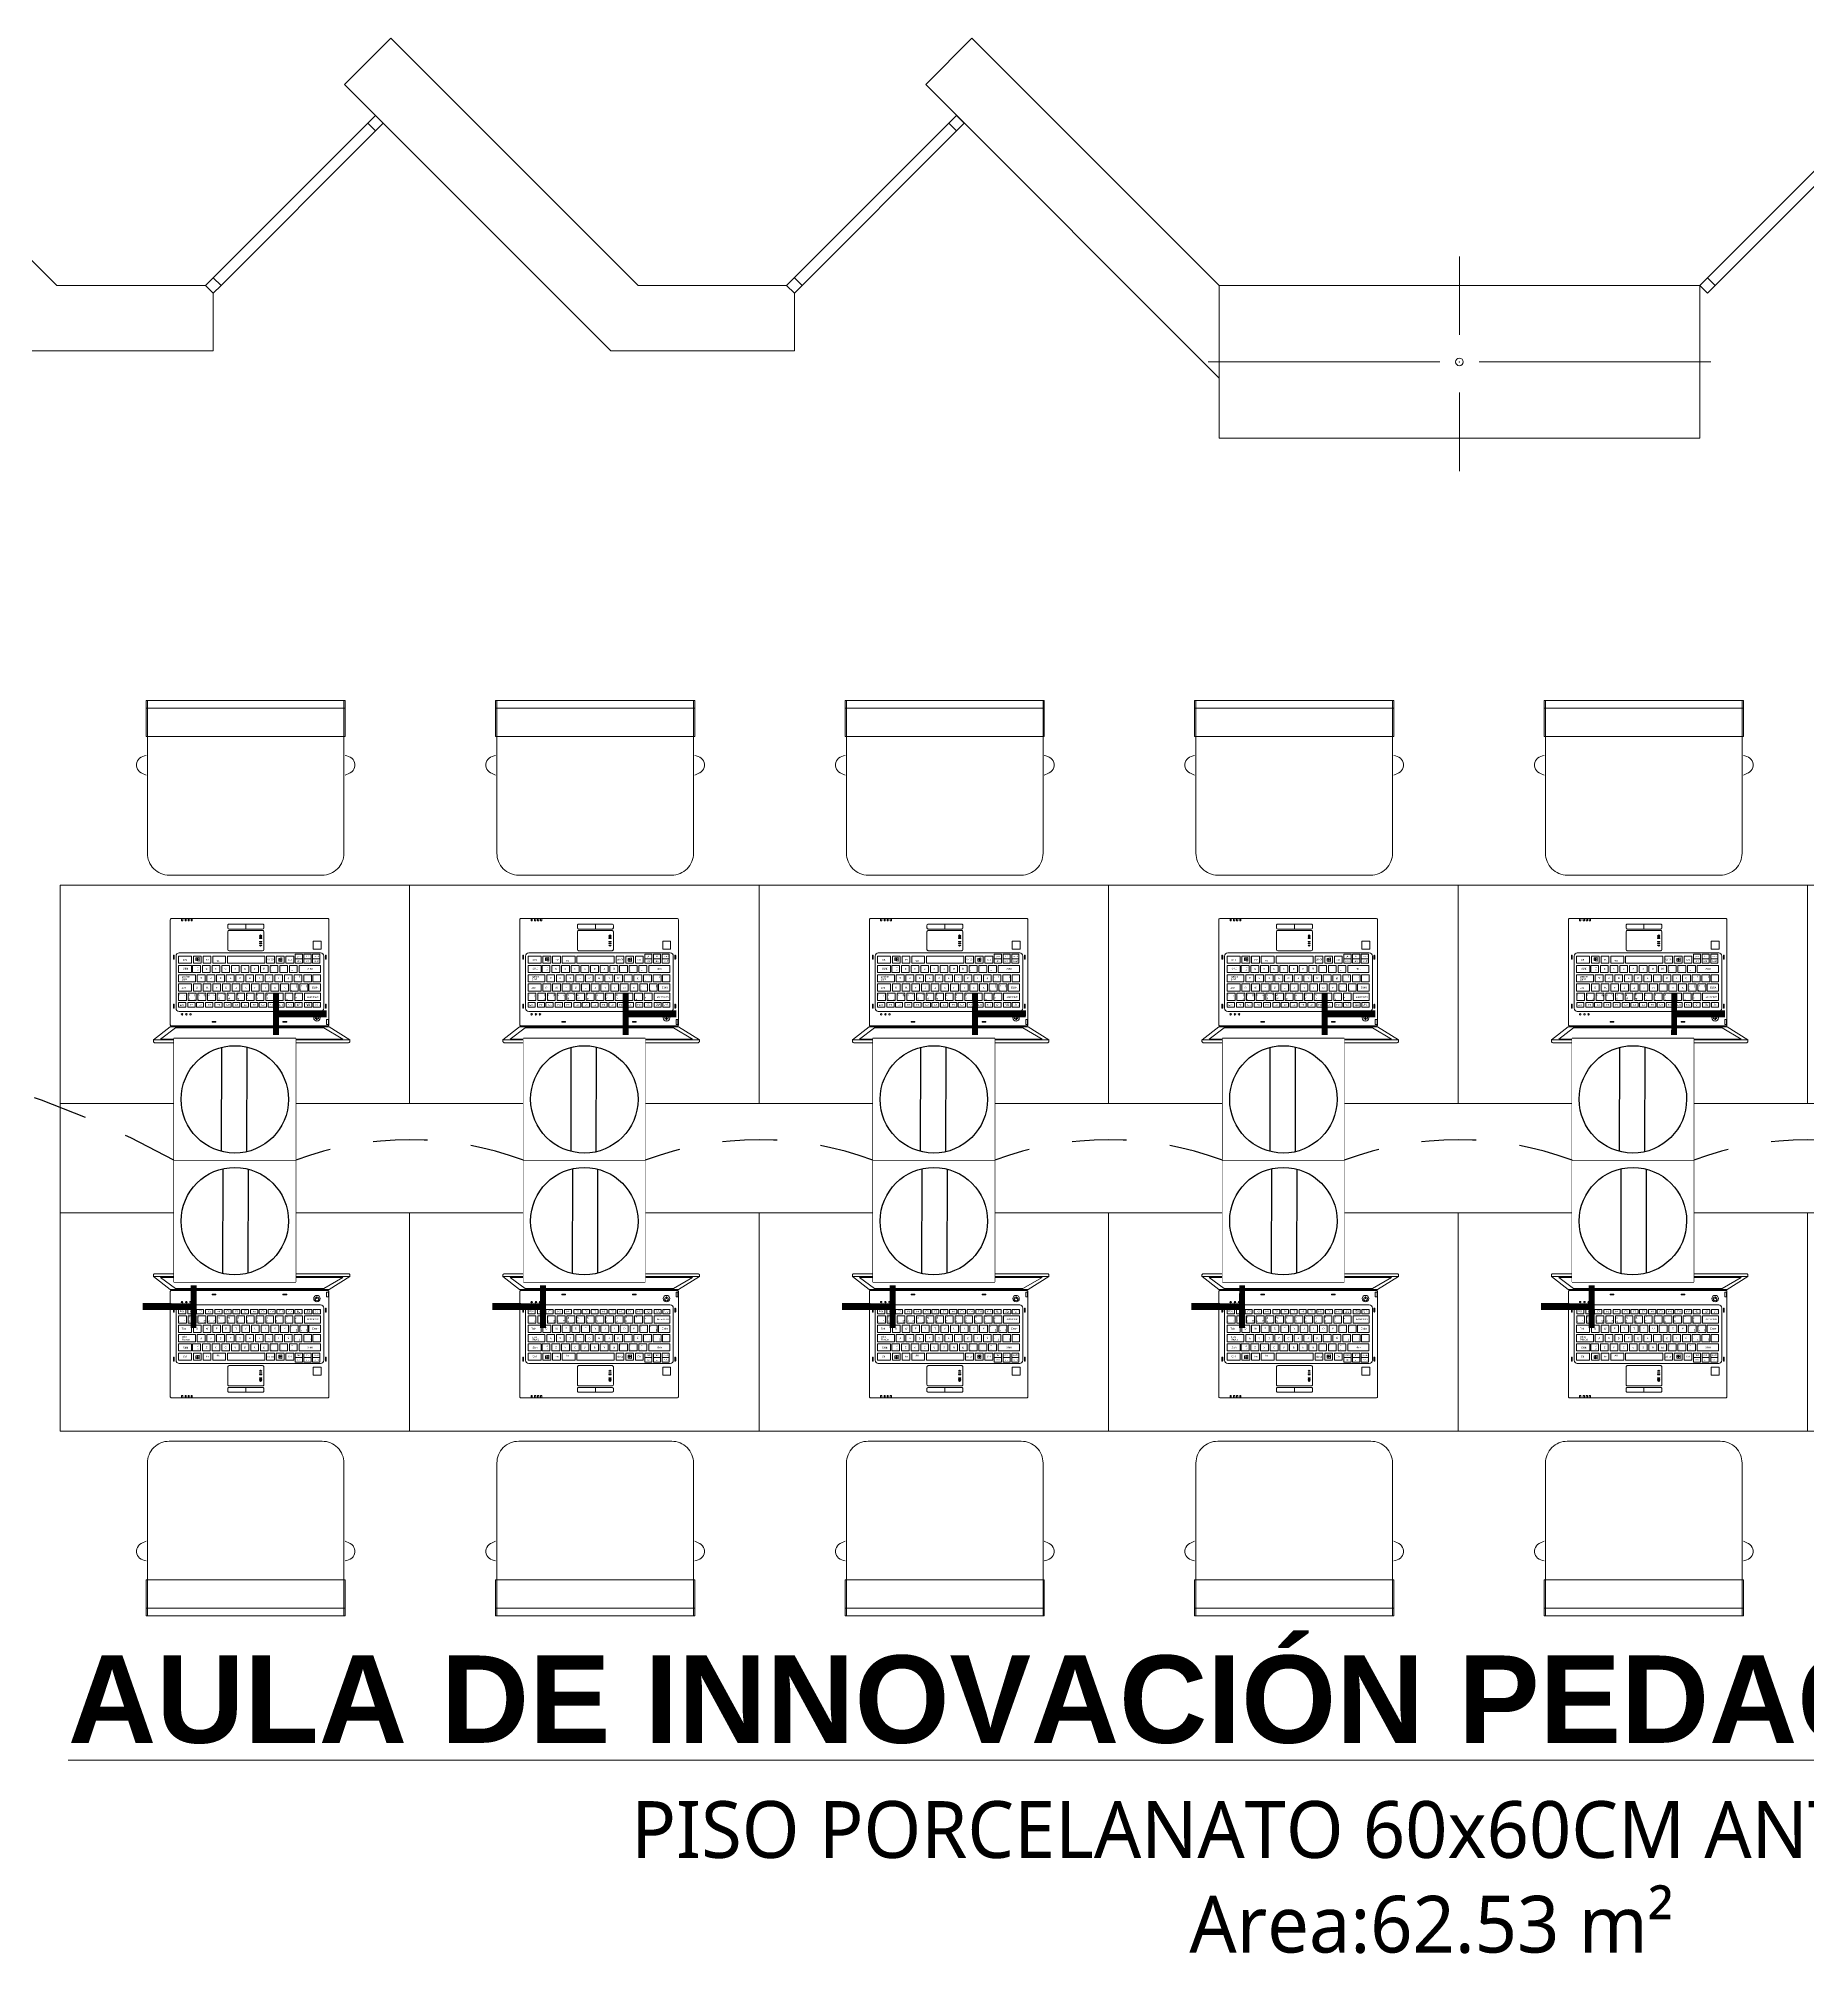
# Model space of a CAD drawing. Header units: metres. Extents: x -17 to 101, y 0 to 79.
# Drawn here: x 58.081 to 62.131, y 48.999 to 53.384 of the extents above; entities that cross this region are included whole.
import ezdxf

# ---------------------------------------------------------------- set-up
doc = ezdxf.new("R2010")
doc.units = ezdxf.units.M
doc.set_wipeout_variables(frame=1)
doc.linetypes.add('CONTINUA', pattern=[0])
doc.linetypes.add('HIDDEN2', pattern=[0.1875, 0.125, -0.0625])
for name, color, linetype, lineweight in [('Cotas varias El', 253, 'Continuous', 13), ('GRAFO 0 BLANCO', 7, 'Continuous', 0), ('TOMACORRIENTE', 5, 'HIDDEN2', 30)]:
    doc.layers.add(name, color=color, linetype=linetype, lineweight=lineweight)
doc.styles.add('Santa Rosa 1 50', font='trebuc.ttf')
doc.styles.get("Standard").update_dxf_attribs({"font": 'arial.ttf'})
doc.styles.add('style1', font='arial.ttf', dxfattribs={"height": 0.35})

# ---------------------------------------------------------------- blocks, each defined once
blk = doc.blocks.new('A$C34F338A5')
at = {"layer": 'GRAFO 0 BLANCO', "color": 8}
for p, q in [((0.7563, 0.6624), (0.7516, 0.6528)), ((0.7573, 0.6643), (0.7563, 0.6624)), ((0.7597, 0.6677), (0.7573, 0.6643)), ((0.7626, 0.6706), (0.7597, 0.6677)), ((0.7659, 0.6728), (0.7626, 0.6706)), ((0.7695, 0.6743), (0.7659, 0.6728)), ((0.7732, 0.6751), (0.7695, 0.6743)), ((0.777, 0.6751), (0.7732, 0.6751)), ((0.7807, 0.6743), (0.777, 0.6751)), ((0.7843, 0.6728), (0.7807, 0.6743)), ((0.7876, 0.6706), (0.7843, 0.6728)), ((0.7905, 0.6677), (0.7876, 0.6706)), ((0.7929, 0.6643), (0.7905, 0.6677)), ((0.7948, 0.6605), (0.7929, 0.6643)), ((0.7961, 0.6563), (0.7948, 0.6605)), ((0.7966, 0.6528), (0.7961, 0.6563)), ((0.8406, 0.6528), (0.905, 0.6528)), ((0.8406, 0.1969), (0.8406, 0.6528)), ((0.905, 0.6528), (0.923, 0.6528)), ((0.905, 0.1969), (0.905, 0.6528)), ((0.923, 0.1969), (0.923, 0.6528)), ((0.7516, 0.1969), (0.7563, 0.1873)), ((0.7563, 0.1873), (0.7573, 0.1854)), ((0.7573, 0.1854), (0.7597, 0.182)), ((0.7597, 0.182), (0.7626, 0.1792)), ((0.7626, 0.1792), (0.7659, 0.177)), ((0.7659, 0.177), (0.7695, 0.1754)), ((0.7695, 0.1754), (0.7732, 0.1747)), ((0.777, 0.1747), (0.7807, 0.1754)), ((0.7807, 0.1754), (0.7843, 0.177)), ((0.7843, 0.177), (0.7876, 0.1792)), ((0.7876, 0.1792), (0.7905, 0.182)), ((0.7905, 0.182), (0.7929, 0.1854)), ((0.7929, 0.1854), (0.7948, 0.1893)), ((0.7948, 0.1893), (0.7961, 0.1934)), ((0.7961, 0.1934), (0.7966, 0.1969)), ((0.8406, 0.1969), (0.905, 0.1969)), ((0.905, 0.1969), (0.923, 0.1969)), ((0.7732, 0.1747), (0.777, 0.1747))]:
    blk.add_line(p, q, dxfattribs=at)
for points in [[(0, 0.8), (0.5, 0.8), (0.5, 0), (0, 0), (0, 0.8)], [(0.3627, 0.4564), (0.3601, 0.459), (0.3627, 0.4615), (0.3627, 0.4564)], [(0.384, 0.4564), (0.3865, 0.459), (0.384, 0.4615), (0.384, 0.4564)]]:
    blk.add_lwpolyline(points, dxfattribs=at)
for points in [[(0.1458, 0.6634), (0.1458, 0.2137), (0.1422, 0.2137, -0.414214), (0.1394, 0.2165), (0.1394, 0.6606, -0.414214), (0.1422, 0.6634)], [(0.176, 0.2531), (0.176, 0.6147, 0.14104), (0.1757, 0.6157), (0.1458, 0.6634), (0.1458, 0.2138), (0.1756, 0.2519, 0.167529)], [(0.4239, 0.2553), (0.4239, 0.6124, 0.414214), (0.421, 0.6153), (0.18, 0.6153, 0.414214), (0.178, 0.6133), (0.178, 0.2544, 0.414214), (0.18, 0.2524), (0.421, 0.2524, 0.414214)], [(0.3448, 0.2727), (0.3448, 0.5965, 0.414214), (0.3377, 0.6036), (0.2181, 0.6036, 0.414214), (0.2109, 0.5965), (0.2109, 0.2727, 0.414214), (0.2181, 0.2656), (0.3377, 0.2656, 0.414214)], [(0.2273, 0.608), (0.2273, 0.6083, 0.414214), (0.2265, 0.6091), (0.2192, 0.6091, 0.414214), (0.2184, 0.6083), (0.2184, 0.608, 0.414214), (0.2192, 0.6073), (0.2265, 0.6073, 0.414214)], [(0.3395, 0.608), (0.3395, 0.6083, 0.414214), (0.3388, 0.6091), (0.3314, 0.6091, 0.414214), (0.3306, 0.6083), (0.3306, 0.608, 0.414214), (0.3314, 0.6073), (0.3388, 0.6073, 0.414214)], [(0.3961, 0.387), (0.3961, 0.4637, 0.414214), (0.3932, 0.4665), (0.3528, 0.4665, 0.414214), (0.3499, 0.4637), (0.3499, 0.387, 0.414214), (0.3528, 0.3842), (0.3932, 0.3842, 0.414214)], [(0.4109, 0.4253), (0.4109, 0.4637, 0.414214), (0.408, 0.4665), (0.4024, 0.4665, 0.414214), (0.3996, 0.4637), (0.3996, 0.4253)], [(0.4109, 0.387), (0.4109, 0.4253), (0.3996, 0.4253), (0.3996, 0.387, 0.414214), (0.4024, 0.3842), (0.408, 0.3842, 0.414214)], [(0.2273, 0.26), (0.2273, 0.2603, 0.414214), (0.2265, 0.2611), (0.2192, 0.2611, 0.414214), (0.2184, 0.2603), (0.2184, 0.26, 0.414214), (0.2192, 0.2593), (0.2265, 0.2593, 0.414214)], [(0.3395, 0.26), (0.3395, 0.2603, 0.414214), (0.3388, 0.2611), (0.3314, 0.2611, 0.414214), (0.3306, 0.2603), (0.3306, 0.26, 0.414214), (0.3314, 0.2593), (0.3388, 0.2593, 0.414214)]]:
    blk.add_lwpolyline(points, format="xyb", close=True, dxfattribs=at)
for points in [[(0.1735, 0.2644), (0.1735, 0.604), (0.1478, 0.6476), (0.1478, 0.2301)], [(0.1814, 0.6102), (0.1814, 0.6143), (0.1925, 0.6143), (0.1925, 0.6102)], [(0.176, 0.5931), (0.176, 0.5644), (0.178, 0.5644), (0.178, 0.5931)], [(0.176, 0.5931), (0.176, 0.5911), (0.178, 0.5911), (0.178, 0.5931)], [(0.1966, 0.5873), (0.1966, 0.5888), (0.1921, 0.5888), (0.1921, 0.5873)], [(0.2211, 0.5796), (0.2211, 0.596), (0.2312, 0.596), (0.2312, 0.5796)], [(0.2211, 0.5596), (0.2211, 0.5761), (0.2312, 0.5761), (0.2312, 0.5596)], [(0.2361, 0.5595), (0.2361, 0.596), (0.2525, 0.596), (0.2525, 0.5595)], [(0.2574, 0.5698), (0.2574, 0.596), (0.2738, 0.596), (0.2738, 0.5698)], [(0.2787, 0.5789), (0.2787, 0.596), (0.2951, 0.596), (0.2951, 0.5789)], [(0.2787, 0.5579), (0.2787, 0.5758), (0.2951, 0.5758), (0.2951, 0.5579)], [(0.3, 0.5473), (0.3, 0.5959), (0.3163, 0.5959), (0.3163, 0.5473)], [(0.3316, 0.5945), (0.3316, 0.5781), (0.3213, 0.5781), (0.3213, 0.5945)], [(0.3316, 0.5747), (0.3316, 0.5583), (0.3213, 0.5583), (0.3213, 0.5747)], [(0.3316, 0.5781), (0.3316, 0.5945), (0.3419, 0.5945), (0.3419, 0.5781)], [(0.3316, 0.5583), (0.3316, 0.5747), (0.3419, 0.5747), (0.3419, 0.5583)], [(0.3537, 0.5976), (0.3537, 0.5795), (0.3717, 0.5795), (0.3717, 0.5976)], [(0.176, 0.5644), (0.176, 0.5664), (0.178, 0.5664), (0.178, 0.5644)], [(0.2211, 0.5377), (0.2211, 0.5542), (0.2312, 0.5542), (0.2312, 0.5377)], [(0.2211, 0.5178), (0.2211, 0.5342), (0.2312, 0.5342), (0.2312, 0.5178)], [(0.2361, 0.5373), (0.2361, 0.5553), (0.2525, 0.5553), (0.2525, 0.5373)], [(0.2361, 0.5151), (0.2361, 0.5331), (0.2525, 0.5331), (0.2525, 0.5151)], [(0.2574, 0.5489), (0.2574, 0.5669), (0.2738, 0.5669), (0.2738, 0.5489)], [(0.2574, 0.5268), (0.2574, 0.5447), (0.2738, 0.5447), (0.2738, 0.5268)], [(0.2787, 0.5357), (0.2787, 0.5536), (0.2951, 0.5536), (0.2951, 0.5357)], [(0.2787, 0.5135), (0.2787, 0.5315), (0.2951, 0.5315), (0.2951, 0.5135)], [(0.3, 0.5251), (0.3, 0.5431), (0.3163, 0.5431), (0.3163, 0.5251)], [(0.3316, 0.5548), (0.3316, 0.5384), (0.3213, 0.5384), (0.3213, 0.5548)], [(0.3213, 0.517), (0.3213, 0.5349), (0.3377, 0.5349), (0.3377, 0.517)], [(0.3316, 0.5384), (0.3316, 0.5548), (0.3419, 0.5548), (0.3419, 0.5384)], [(0.1882, 0.5102), (0.1882, 0.5187), (0.1864, 0.5187), (0.1864, 0.5102)], [(0.2211, 0.4962), (0.2211, 0.5126), (0.2312, 0.5126), (0.2312, 0.4962)], [(0.2211, 0.4762), (0.2211, 0.4926), (0.2312, 0.4926), (0.2312, 0.4762)], [(0.2361, 0.493), (0.2361, 0.5109), (0.2525, 0.5109), (0.2525, 0.493)], [(0.2361, 0.4708), (0.2361, 0.4888), (0.2525, 0.4888), (0.2525, 0.4708)], [(0.2574, 0.5046), (0.2574, 0.5226), (0.2738, 0.5226), (0.2738, 0.5046)], [(0.2574, 0.4824), (0.2574, 0.5004), (0.2738, 0.5004), (0.2738, 0.4824)], [(0.2787, 0.4914), (0.2787, 0.5093), (0.2951, 0.5093), (0.2951, 0.4914)], [(0.2787, 0.4692), (0.2787, 0.4871), (0.2951, 0.4871), (0.2951, 0.4692)], [(0.3, 0.503), (0.3, 0.5209), (0.3163, 0.5209), (0.3163, 0.503)], [(0.3, 0.4808), (0.3, 0.4988), (0.3163, 0.4988), (0.3163, 0.4808)], [(0.3213, 0.4948), (0.3213, 0.5128), (0.3377, 0.5128), (0.3377, 0.4948)], [(0.3213, 0.4727), (0.3213, 0.4906), (0.3377, 0.4906), (0.3377, 0.4727)], [(0.3325, 0.5005), (0.3333, 0.5079), (0.3251, 0.5079), (0.3261, 0.5005)], [(0.3325, 0.5005), (0.3329, 0.5041), (0.3256, 0.5042), (0.3261, 0.5005)], [(0.3325, 0.5005), (0.3333, 0.5079), (0.3293, 0.5079), (0.3293, 0.5005)], [(0.2211, 0.4559), (0.2211, 0.4724), (0.2312, 0.4724), (0.2312, 0.4559)], [(0.2211, 0.436), (0.2211, 0.4524), (0.2312, 0.4524), (0.2312, 0.436)], [(0.2361, 0.4487), (0.2361, 0.4666), (0.2525, 0.4666), (0.2525, 0.4487)], [(0.2361, 0.4265), (0.2361, 0.4444), (0.2525, 0.4444), (0.2525, 0.4265)], [(0.2574, 0.4603), (0.2574, 0.4782), (0.2738, 0.4782), (0.2738, 0.4603)], [(0.2574, 0.4381), (0.2574, 0.4561), (0.2738, 0.4561), (0.2738, 0.4381)], [(0.2787, 0.447), (0.2787, 0.465), (0.2951, 0.465), (0.2951, 0.447)], [(0.2787, 0.4249), (0.2787, 0.4428), (0.2951, 0.4428), (0.2951, 0.4249)], [(0.3, 0.4586), (0.3, 0.4766), (0.3163, 0.4766), (0.3163, 0.4586)], [(0.3, 0.4365), (0.3, 0.4544), (0.3163, 0.4544), (0.3163, 0.4365)], [(0.3213, 0.3832), (0.3213, 0.4684), (0.3377, 0.4684), (0.3377, 0.3832)], [(0.3664, 0.4564), (0.3664, 0.4615), (0.3671, 0.4615), (0.3671, 0.4564)], [(0.3705, 0.4564), (0.3705, 0.4615), (0.3712, 0.4615), (0.3712, 0.4564)], [(0.3781, 0.4564), (0.3781, 0.4615), (0.3788, 0.4615), (0.3788, 0.4564)], [(0.381, 0.4564), (0.381, 0.4615), (0.3817, 0.4615), (0.3817, 0.4564)], [(0.2211, 0.4153), (0.2211, 0.4317), (0.2312, 0.4317), (0.2312, 0.4153)], [(0.2211, 0.3953), (0.2211, 0.4117), (0.2312, 0.4117), (0.2312, 0.3953)], [(0.2361, 0.4043), (0.2361, 0.4223), (0.2525, 0.4223), (0.2525, 0.4043)], [(0.2361, 0.3822), (0.2361, 0.4001), (0.2525, 0.4001), (0.2525, 0.3822)], [(0.2574, 0.4159), (0.2574, 0.4339), (0.2738, 0.4339), (0.2738, 0.4159)], [(0.2574, 0.3938), (0.2574, 0.4117), (0.2738, 0.4117), (0.2738, 0.3938)], [(0.2787, 0.4027), (0.2787, 0.4206), (0.2951, 0.4206), (0.2951, 0.4027)], [(0.2787, 0.3805), (0.2787, 0.3985), (0.2951, 0.3985), (0.2951, 0.3805)], [(0.3, 0.4143), (0.3, 0.4323), (0.3163, 0.4323), (0.3163, 0.4143)], [(0.3, 0.3921), (0.3, 0.4101), (0.3163, 0.4101), (0.3163, 0.3921)], [(0.1882, 0.3483), (0.1882, 0.3567), (0.1864, 0.3567), (0.1864, 0.3483)], [(0.2211, 0.3756), (0.2211, 0.392), (0.2312, 0.392), (0.2312, 0.3756)], [(0.2211, 0.3545), (0.2211, 0.3709), (0.2312, 0.3709), (0.2312, 0.3545)], [(0.2361, 0.36), (0.2361, 0.3779), (0.2525, 0.3779), (0.2525, 0.36)], [(0.2361, 0.3378), (0.2361, 0.3558), (0.2525, 0.3558), (0.2525, 0.3378)], [(0.2574, 0.3716), (0.2574, 0.3896), (0.2738, 0.3896), (0.2738, 0.3716)], [(0.2574, 0.3494), (0.2574, 0.3674), (0.2738, 0.3674), (0.2738, 0.3494)], [(0.2787, 0.3584), (0.2787, 0.3763), (0.2951, 0.3763), (0.2951, 0.3584)], [(0.2787, 0.3362), (0.2787, 0.3542), (0.2951, 0.3542), (0.2951, 0.3362)], [(0.3, 0.37), (0.3, 0.3879), (0.3163, 0.3879), (0.3163, 0.37)], [(0.3, 0.3478), (0.3, 0.3658), (0.3163, 0.3658), (0.3163, 0.3478)], [(0.3212, 0.3494), (0.3212, 0.3789), (0.3376, 0.3789), (0.3376, 0.3494)], [(0.2211, 0.3333), (0.2211, 0.3498), (0.2312, 0.3498), (0.2312, 0.3333)], [(0.2211, 0.3122), (0.2211, 0.3286), (0.2312, 0.3286), (0.2312, 0.3122)], [(0.2211, 0.2925), (0.2211, 0.3089), (0.2312, 0.3089), (0.2312, 0.2925)], [(0.2361, 0.3157), (0.2361, 0.3336), (0.2525, 0.3336), (0.2525, 0.3157)], [(0.2361, 0.2935), (0.2361, 0.3114), (0.2525, 0.3114), (0.2525, 0.2935)], [(0.2574, 0.3273), (0.2574, 0.3452), (0.2738, 0.3452), (0.2738, 0.3273)], [(0.2574, 0.3051), (0.2574, 0.3231), (0.2738, 0.3231), (0.2738, 0.3051)], [(0.2787, 0.314), (0.2787, 0.332), (0.2951, 0.332), (0.2951, 0.314)], [(0.2787, 0.2712), (0.2787, 0.3098), (0.2951, 0.3098), (0.2951, 0.2712)], [(0.3, 0.3257), (0.3, 0.3436), (0.3163, 0.3436), (0.3163, 0.3257)], [(0.3, 0.3035), (0.3, 0.3214), (0.3163, 0.3214), (0.3163, 0.3035)], [(0.3212, 0.3273), (0.3212, 0.3452), (0.3376, 0.3452), (0.3376, 0.3273)], [(0.3212, 0.3051), (0.3212, 0.3231), (0.3376, 0.3231), (0.3376, 0.3051)], [(0.3336, 0.311), (0.3344, 0.3184), (0.3262, 0.3184), (0.3272, 0.311)], [(0.3336, 0.311), (0.334, 0.3147), (0.3267, 0.3147), (0.3272, 0.311)], [(0.3336, 0.311), (0.3344, 0.3184), (0.3304, 0.3184), (0.3304, 0.311)], [(0.176, 0.2746), (0.176, 0.3033), (0.178, 0.3033), (0.178, 0.2746)], [(0.176, 0.3033), (0.176, 0.3013), (0.178, 0.3013), (0.178, 0.3033)], [(0.176, 0.2746), (0.176, 0.2766), (0.178, 0.2766), (0.178, 0.2746)], [(0.2211, 0.2713), (0.2211, 0.2878), (0.2312, 0.2878), (0.2312, 0.2713)], [(0.2361, 0.2713), (0.2361, 0.2893), (0.2525, 0.2893), (0.2525, 0.2713)], [(0.2574, 0.2712), (0.2574, 0.3009), (0.2738, 0.3009), (0.2738, 0.2712)], [(0.3, 0.2712), (0.3, 0.3011), (0.3163, 0.3011), (0.3163, 0.2712)], [(0.3212, 0.2712), (0.3212, 0.3009), (0.3376, 0.3009), (0.3376, 0.2712)], [(0.4239, 0.3), (0.4239, 0.3027), (0.4185, 0.3027), (0.4185, 0.3)], [(0.4239, 0.293), (0.4239, 0.2957), (0.4185, 0.2957), (0.4185, 0.293)], [(0.4239, 0.2861), (0.4239, 0.2889), (0.4185, 0.2889), (0.4185, 0.2861)], [(0.4239, 0.278), (0.4239, 0.2807), (0.4185, 0.2807), (0.4185, 0.278)]]:
    blk.add_lwpolyline(points, close=True, dxfattribs=at)
blk.add_lwpolyline([(0.923, 0.1999), (0.573, 0.1999, -0.414214), (0.523, 0.2499), (0.523, 0.5999, -0.414214), (0.573, 0.6499), (0.923, 0.6499), (0.923, 0.1999)], format="xyb", dxfattribs=at)
for centre, radius in [((0.1965, 0.5881), 0.00745), ((0.2045, 0.2985), 0.00177), ((0.2045, 0.2892), 0.00177), ((0.2045, 0.2793), 0.00177)]:
    blk.add_circle(centre, radius, dxfattribs=at)
blk.add_arc((0.1971, 0.5881), 0.00424, 222.7517, 140.8259, dxfattribs=at)
for s, height, p in [('Bloq', 0.00246, (0.2255, 0.5646)), ('Pausa', 0.00246, (0.2258, 0.5837)), ('Despl', 0.00246, (0.2286, 0.5637)), ('Inter', 0.00246, (0.2287, 0.5843)), ('Retroceso', 0.00417, (0.2455, 0.5659)), ('Enter', 0.00417, (0.2673, 0.577)), ('}', 0.00417, (0.2918, 0.572)), ('Shift', 0.00417, (0.3105, 0.5661)), ('Re Pág', 0.00246, (0.327, 0.581)), ('Av Pág', 0.00246, (0.3379, 0.582)), ('Impr', 0.00246, (0.226, 0.5422)), ('F12', 0.00411, (0.2281, 0.5211)), ('Pant', 0.00246, (0.2291, 0.5424)), ('¿', 0.00417, (0.2423, 0.5385)), ('¡', 0.00417, (0.2503, 0.5386)), ('^ ', 0.00417, (0.263, 0.5281)), ('*', 0.00417, (0.263, 0.5497)), (']', 0.00417, (0.2704, 0.5637)), ('[ ', 0.00417, (0.2706, 0.5405)), ('`', 0.00417, (0.2725, 0.5289)), ('+', 0.00417, (0.2718, 0.55)), ('¨', 0.00417, (0.2847, 0.5387)), ('{', 0.00417, (0.2923, 0.5479)), ('´', 0.00417, (0.2924, 0.539)), ('_', 0.00417, (0.3028, 0.5297)), ('-', 0.00417, (0.3136, 0.5299)), ('Inicio ', 0.00246, (0.327, 0.5619)), ('Insert', 0.00246, (0.3269, 0.5424)), ('Ctrl', 0.00417, (0.3312, 0.5213)), ('Supr', 0.00246, (0.3375, 0.5429)), ('Fin', 0.00246, (0.3386, 0.5635)), ('F10', 0.00411, (0.2281, 0.4798)), ('F11', 0.00411, (0.2282, 0.5006)), ('?', 0.00417, (0.2413, 0.5176)), ('=', 0.00417, (0.2401, 0.4945)), ('0', 0.00417, (0.2504, 0.4939)), ("'", 0.00417, (0.2521, 0.5178)), ('P', 0.00417, (0.2669, 0.5119)), ('O', 0.00417, (0.2671, 0.4895)), ('Ñ', 0.00417, (0.2892, 0.5202)), ('L', 0.00417, (0.2892, 0.4984)), (':', 0.00417, (0.3044, 0.5056)), (';', 0.00417, (0.305, 0.4829)), ('.', 0.00417, (0.3139, 0.5059)), (',', 0.00417, (0.3142, 0.4823)), ('Alt Gr', 0.00417, (0.3317, 0.4744)), ('F8', 0.00411, (0.2281, 0.4411)), ('F9', 0.00411, (0.2282, 0.461)), (')', 0.00417, (0.242, 0.4737)), ('(', 0.00417, (0.242, 0.4507)), ('9', 0.00417, (0.2508, 0.4725)), ('8', 0.00417, (0.2511, 0.45)), ('I', 0.00417, (0.267, 0.4688)), ('U', 0.00417, (0.2671, 0.445)), ('J', 0.00417, (0.2892, 0.4553)), ('K', 0.00417, (0.2894, 0.476)), ('N', 0.00417, (0.3104, 0.4436)), ('M', 0.00417, (0.3109, 0.4649)), ('F6', 0.00411, (0.2282, 0.4008)), ('F7', 0.00411, (0.2283, 0.4206)), ('/', 0.00417, (0.2411, 0.4293)), ('&', 0.00417, (0.2415, 0.406)), ('6', 0.00417, (0.2514, 0.4054)), ('7', 0.00417, (0.2514, 0.4276)), ('Y', 0.00417, (0.2672, 0.4234)), ('T', 0.00417, (0.2672, 0.4012)), ('H', 0.00417, (0.2891, 0.4319)), ('G', 0.00417, (0.2894, 0.4097)), ('B', 0.00417, (0.3107, 0.4216)), ('V', 0.00417, (0.3107, 0.399)), ('F4', 0.00411, (0.228, 0.3593)), ('F5', 0.00411, (0.2282, 0.3809)), ('$', 0.00417, (0.2423, 0.362)), ('%%%', 0.00417, (0.2423, 0.3838)), ('#', 0.00417, (0.25, 0.3512)), ('5', 0.00417, (0.2507, 0.3837)), ('4', 0.00417, (0.2512, 0.3615)), ('~ ', 0.00417, (0.2525, 0.3735)), ('E', 0.00417, (0.2671, 0.3565)), ('R', 0.00417, (0.2673, 0.3782)), ('F', 0.00417, (0.2893, 0.3886)), ('D', 0.00417, (0.2894, 0.3656)), ('X', 0.00417, (0.3104, 0.3543)), ('C', 0.00417, (0.3107, 0.3768)), ('Alt', 0.00417, (0.329, 0.358)), ('F3', 0.00411, (0.2279, 0.3388)), ('F2', 0.00411, (0.2282, 0.318)), ('.', 0.00417, (0.2383, 0.3394)), ('"', 0.00417, (0.2421, 0.3164)), ('¬', 0.00417, (0.2411, 0.3067)), ('|', 0.00411, (0.2496, 0.3072)), ('@', 0.00417, (0.2498, 0.3279)), ('3', 0.00417, (0.2502, 0.3386)), ('2', 0.00417, (0.251, 0.3164)), ('Q', 0.00417, (0.2671, 0.3107)), ('W', 0.00417, (0.2674, 0.3337)), ('S', 0.00417, (0.2893, 0.3432)), ('A', 0.00417, (0.2894, 0.3212)), ('<', 0.00417, (0.3077, 0.3134)), ('Z', 0.00417, (0.3101, 0.3335)), ('>', 0.00417, (0.3135, 0.314)), ('Fn', 0.00417, (0.3311, 0.3337)), ('Esc', 0.00411, (0.2275, 0.2743)), ('F1', 0.00411, (0.228, 0.2976)), ('!', 0.00417, (0.2416, 0.2946)), ('\\', 0.00417, (0.2495, 0.2849)), ('1', 0.00417, (0.251, 0.2944)), ('°', 0.00411, (0.2523, 0.2723)), ('Tab', 0.00417, (0.2672, 0.2786)), ('Bloq', 0.00417, (0.2859, 0.2795)), ('Mayús', 0.00417, (0.2918, 0.2795)), ('Shift', 0.00417, (0.3108, 0.2816)), ('Ctrl', 0.00417, (0.3308, 0.2812))]:
    blk.add_text(s, height=height, rotation=90, dxfattribs=at).set_placement(p)
blk = doc.blocks.new('TOMACORRIENTE EN PISO')
at = {"layer": 'TOMACORRIENTE', "linetype": 'CONTINUA', "lineweight": 25}
blk.add_lwpolyline([(-0.1663, -0.1663), (0.1662, -0.1663), (0.1662, 0.1662), (-0.1663, 0.1662)], close=True, dxfattribs=at)
at = {"layer": 'TOMACORRIENTE', "color": 5, "linetype": 'CONTINUA', "style": 'style1', "text_generation_flag": 4}
blk.add_text('T', height=0.1466, rotation=179.8829, dxfattribs=at).set_placement((0.2959, -0.2513))
at = {"linetype": 'CONTINUA', "lineweight": 25}
blk.add_wipeout([(-0.1663, -0.1663), (0.1662, -0.1663), (0.1662, 0.1662), (-0.1663, 0.1662)], dxfattribs=at).dxf.layer = 'TOMACORRIENTE'
at = {"layer": 'TOMACORRIENTE', "color": 5, "linetype": 'CONTINUA', "lineweight": 25}
for p, q in [((-0.1421, 0.0364), (0.1422, 0.0358)), ((-0.1429, -0.0327), (0.1428, -0.0333))]:
    blk.add_line(p, q, dxfattribs=at)
blk.add_ellipse((0, 0), major_axis=(0.1039, 0.1035), ratio=1, start_param=5.497787, end_param=11.780972, dxfattribs=at)

msp = doc.modelspace()

# ---------------------------------------------------------------- linework, layer by layer
at = {"layer": 'Cotas varias El', "linetype": 'Continuous'}
for p, q in [((58.4639, 52.8181), (58.8529, 53.2071)), ((58.8529, 53.2071), (58.8352, 53.1894)), ((58.8352, 53.1894), (58.8529, 53.1717)), ((58.8529, 53.2071), (58.8705, 53.1894)), ((58.8529, 53.1717), (58.8705, 53.1894)), ((59.794, 52.8181), (60.1829, 53.2071)), ((60.1829, 53.2071), (60.1652, 53.1894)), ((60.1652, 53.1894), (60.1829, 53.1717)), ((60.1829, 53.2071), (60.2006, 53.1894)), ((60.1829, 53.1717), (60.2006, 53.1894)), ((61.8839, 52.8181), (62.2728, 53.2071)), ((58.4993, 52.8181), (58.8529, 53.1717)), ((59.8293, 52.8181), (60.1829, 53.1717)), ((61.9193, 52.8181), (62.2728, 53.1717)), ((61.3339, 52.8847), (61.3339, 52.7047)), ((58.4993, 52.8181), (58.4816, 52.8358)), ((58.4816, 52.8005), (58.4993, 52.8181)), ((59.8293, 52.8181), (59.8117, 52.8358)), ((59.8117, 52.8005), (59.8293, 52.8181)), ((61.9016, 52.8005), (61.8839, 52.8181)), ((61.9193, 52.8181), (61.9016, 52.8358)), ((61.9016, 52.8005), (61.9193, 52.8181)), ((60.7589, 52.6431), (61.2889, 52.6431)), ((61.9089, 52.6431), (61.3789, 52.6431)), ((61.3339, 52.5731), (61.3339, 52.3931))]:
    msp.add_line(p, q, dxfattribs=at)
at = {"layer": 'Cotas varias El', "ltscale": 0.05}
for p, q in [((58.4639, 52.8181), (58.4816, 52.8005)), ((58.4639, 52.8181), (58.4816, 52.8005)), ((58.4816, 52.8005), (58.4816, 52.6681)), ((59.794, 52.8181), (59.8117, 52.8005)), ((59.794, 52.8181), (59.8117, 52.8005)), ((59.8117, 52.8005), (59.8117, 52.6681)), ((58.0617, 52.6681), (58.4816, 52.6681))]:
    msp.add_line(p, q, dxfattribs=at)
for points in [[(58.1239, 52.8181), (57.5582, 53.3838)], [(58.8882, 53.3838), (58.7821, 53.2778)], [(59.4539, 52.8181), (58.8882, 53.3838)], [(60.2182, 53.3838), (60.1122, 53.2778)], [(60.7839, 52.8181), (60.2182, 53.3838)], [(58.7821, 53.2778), (59.3918, 52.6681)], [(60.1122, 53.2778), (60.7839, 52.606)], [(58.4639, 52.8181), (58.1239, 52.8181)], [(59.4539, 52.8181), (59.794, 52.8181)], [(59.3918, 52.6681), (59.8117, 52.6681)]]:
    msp.add_lwpolyline(points, dxfattribs=at)
at = {"layer": 'Cotas varias El'}
for points in [[(61.8839, 52.8181), (61.8839, 52.4681), (60.7839, 52.4681), (60.7839, 52.606)], [(58.1309, 50.9451), (58.1309, 50.6951)]]:
    msp.add_lwpolyline(points, dxfattribs=at)
at = {"layer": 'Cotas varias El', "linetype": 'Continuous'}
msp.add_lwpolyline([(60.7839, 52.4681), (61.8839, 52.4681), (61.8839, 52.8181), (60.7839, 52.8181)], close=True, dxfattribs=at)
msp.add_circle((61.3339, 52.6431), 0.00871, dxfattribs=at)
msp.add_point((61.3339, 52.6431), dxfattribs=at)

# ---------------------------------------------------------------- block references
at = {"layer": 'Cotas varias El', "xscale": -1, "rotation": 270}
for p in [(58.1309, 50.9451), (58.9309, 50.9451), (59.7309, 50.9451), (60.5309, 50.9451), (61.3309, 50.9451), (62.1309, 50.9451)]:
    msp.add_blockref('A$C34F338A5', p, dxfattribs=at)
at = {"layer": 'Cotas varias El', "rotation": 270}
for p in [(58.1309, 50.6951), (58.9309, 50.6951), (59.7309, 50.6951), (60.5309, 50.6951), (61.3309, 50.6951), (62.1309, 50.6951)]:
    msp.add_blockref('A$C34F338A5', p, dxfattribs=at)

# ---------------------------------------------------------------- texts
at = {"layer": 'Cotas varias El', "insert": (57.875, 49.6816), "char_height": 0.209, "attachment_point": 1, "style": 'Santa Rosa 1 50'}
msp.add_mtext_dynamic_manual_height_columns('\\pi0.27418;{\\fSwis721 Ex BT|b1|i0|c0|p34;\\H0.95694x;\\LAULA DE INNOVACIÓN PEDAGÓGICA 1\\P\\pi1.56338;\\fTrebuchet MS|b0|i0|c0|p34;\\H0.65x;\\lPISO PORCELANATO 60x60CM ANTIDESLIZANTE\\P\\pi2.8408;Area:62.53 m²}', width=6.822621, gutter_width=1, heights=[0], dxfattribs=at)

# ---------------------------------------------------------------- next in the draw order: block references
at = {"layer": 'TOMACORRIENTE', "lineweight": 25, "xscale": 0.8382000000000001, "yscale": 0.8382000000000001, "zscale": 0.8382000000000001, "rotation": 270}
for p in [(58.5309, 50.676), (59.3309, 50.676), (60.1309, 50.676), (60.9309, 50.676), (61.7309, 50.676)]:
    msp.add_blockref('TOMACORRIENTE EN PISO', p, dxfattribs=at)

# ---------------------------------------------------------------- next in the draw order: block references
at = {"layer": 'TOMACORRIENTE', "lineweight": 25, "xscale": 0.8382000000000001, "yscale": 0.8382000000000001, "zscale": 0.8382000000000001, "rotation": 89.99999999999999}
for p in [(58.5309, 50.9547), (59.3309, 50.9547), (60.1309, 50.9547), (60.9309, 50.9547), (61.7309, 50.9547)]:
    msp.add_blockref('TOMACORRIENTE EN PISO', p, dxfattribs=at)

# ---------------------------------------------------------------- next in the draw order: linework, layer by layer
at = {"layer": 'TOMACORRIENTE', "lineweight": 25}
for centre, radius, start, end in [((57.3589, 48.948), 2.1338, 61.055, 108.4079), ((58.9309, 50.1159), 0.7464, 69.56, 110.44), ((59.7309, 50.1159), 0.7464, 69.56, 110.44), ((60.5309, 50.1159), 0.7464, 69.56, 110.44), ((61.3309, 50.1159), 0.7464, 69.56, 110.44), ((62.1309, 50.1159), 0.7464, 69.56, 110.44)]:
    msp.add_arc(centre, radius, start, end, dxfattribs=at)

doc.saveas('drawing.dxf')
